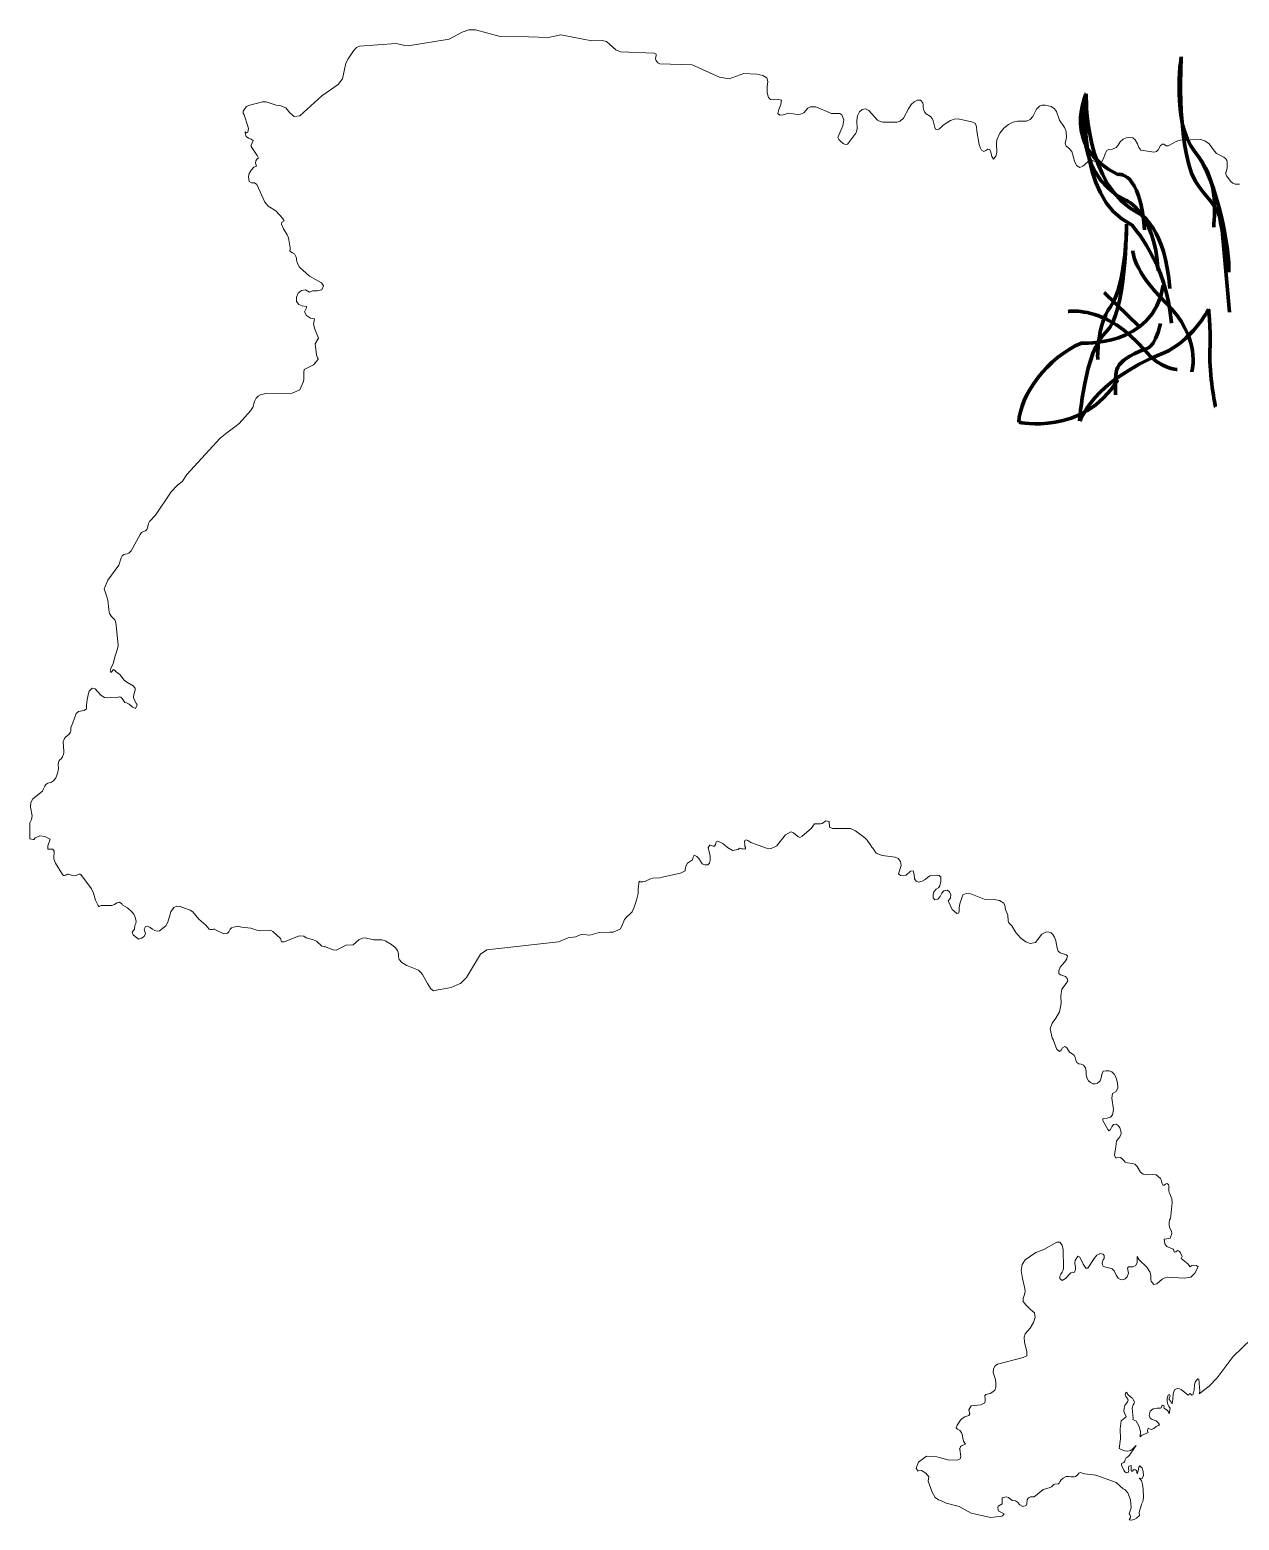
# Model space of a CAD drawing. Extents: x 53 to 3655, y -414 to 1712.
# Drawn here: x 53.5 to 328.3, y -375.1 to -36.3 of the extents above; entities that cross this region are included whole.
import ezdxf

# ---------------------------------------------------------------- set-up
doc = ezdxf.new("R2010")
doc.units = 0
doc.header["$MEASUREMENT"] = 0
for name, color, linetype in [('1-mar', 7, 'Continuous'), ('10-mar', 7, 'Continuous'), ('12-mar', 7, 'Continuous'), ('13-mar', 7, 'Continuous'), ('14-mar', 7, 'Continuous'), ('15-mar', 7, 'Continuous'), ('2-mar', 7, 'Continuous'), ('24-feb', 7, 'Continuous'), ('25-feb', 7, 'Continuous'), ('26-feb', 7, 'Continuous'), ('28-feb', 7, 'Continuous'), ('3-mar', 7, 'Continuous'), ('4-mar', 7, 'Continuous'), ('5-mar', 7, 'Continuous'), ('6-mar', 7, 'Continuous'), ('9-mar', 7, 'Continuous'), ('graphic', 7, 'Continuous')]:
    doc.layers.add(name, color=color, linetype=linetype)

msp = doc.modelspace()

# ---------------------------------------------------------------- linework, layer by layer
at = {"layer": '1-mar', "color": 140, "lineweight": 70, "true_color": 0x00b2ff}
for points, knots in [([(315.15, -42.49), (315.15, -42.49), (313.85, -65.56), (319.24, -72.07), (324.64, -78.58), (323.52, -77.84), (324.45, -81.93), (324.45, -81.93), (326.13, -100.54), (326.13, -100.54)], [0, 0, 0, 0, 1, 1, 1, 2, 2, 2, 3, 3, 3, 3]), ([(293.57, -50.86), (293.57, -50.86), (292.82, -72.07), (305.85, -78.21), (305.85, -78.21), (311.61, -81.56), (312.54, -95.14)], [0, 0, 0, 0, 1, 1, 1, 2, 2, 2, 2]), ([(289.47, -100.35), (289.47, -100.35), (298.2, -98.91), (306.78, -109.09), (310.63, -113.67), (314.22, -113.56), (314.22, -113.56)], [0, 0, 0, 0, 1, 1, 1, 2, 2, 2, 2])]:
    msp.add_open_spline(points, degree=3, knots=knots, dxfattribs=at)
at = {"layer": '10-mar', "color": 140, "lineweight": 70, "true_color": 0x00b2ff}
for points in [[(315.15, -42.49), (315.15, -42.49), (312.84, -57.53), (318.23, -64.04), (323.63, -70.56), (326.25, -87.15), (325.97, -91.44)], [(293.57, -50.86), (293.57, -50.86), (290.86, -74.54), (303.88, -80.68), (303.88, -80.68), (311.99, -89.46), (312.92, -103.04)], [(302.74, -80.55), (302.74, -80.55), (302.65, -100.97), (298.11, -104.97), (293.22, -109.26), (292.03, -125.26), (292.03, -125.26)]]:
    msp.add_open_spline(points, degree=3, knots=[0, 0, 0, 0, 1, 1, 1, 2, 2, 2, 2], dxfattribs=at)
at = {"layer": '12-mar', "color": 140, "lineweight": 70, "true_color": 0x00b2ff}
for points in [[(315.15, -42.49), (315.15, -42.49), (312.84, -57.53), (318.23, -64.04), (323.63, -70.56), (326.25, -87.15), (325.97, -91.44)], [(293.57, -50.86), (293.57, -50.86), (290.86, -74.54), (303.88, -80.68), (303.88, -80.68), (311.99, -89.46), (312.92, -103.04)], [(302.74, -80.55), (302.74, -80.55), (302.65, -100.97), (298.11, -104.97), (293.22, -109.26), (292.03, -125.26), (292.03, -125.26)]]:
    msp.add_open_spline(points, degree=3, knots=[0, 0, 0, 0, 1, 1, 1, 2, 2, 2, 2], dxfattribs=at)
at = {"layer": '13-mar', "color": 140, "lineweight": 70, "true_color": 0x00b2ff}
for points in [[(315.15, -42.49), (315.15, -42.49), (312.84, -57.53), (318.23, -64.04), (323.63, -70.56), (326.25, -87.15), (325.97, -91.44)], [(293.57, -50.86), (293.57, -50.86), (290.86, -74.54), (303.88, -80.68), (303.88, -80.68), (311.99, -89.46), (312.92, -103.04)], [(302.74, -80.55), (302.74, -80.55), (302.65, -100.97), (298.11, -104.97), (293.22, -109.26), (292.03, -125.26), (292.03, -125.26)]]:
    msp.add_open_spline(points, degree=3, knots=[0, 0, 0, 0, 1, 1, 1, 2, 2, 2, 2], dxfattribs=at)
at = {"layer": '14-mar', "color": 140, "lineweight": 70, "true_color": 0x00b2ff}
for points in [[(315.15, -42.49), (315.15, -42.49), (312.84, -57.53), (318.23, -64.04), (323.63, -70.56), (326.25, -87.15), (325.97, -91.44)], [(293.57, -50.86), (293.57, -50.86), (290.86, -74.54), (303.88, -80.68), (303.88, -80.68), (311.99, -89.46), (312.92, -103.04)], [(302.74, -80.55), (302.74, -80.55), (302.65, -100.97), (298.11, -104.97), (293.22, -109.26), (292.03, -125.26), (292.03, -125.26)]]:
    msp.add_open_spline(points, degree=3, knots=[0, 0, 0, 0, 1, 1, 1, 2, 2, 2, 2], dxfattribs=at)
at = {"layer": '15-mar', "color": 140, "lineweight": 70, "true_color": 0x00b2ff}
for points in [[(315.15, -42.49), (315.15, -42.49), (312.84, -57.53), (318.23, -64.04), (323.63, -70.56), (326.25, -87.15), (325.97, -91.44)], [(293.57, -50.86), (293.57, -50.86), (290.86, -74.54), (303.88, -80.68), (303.88, -80.68), (311.99, -89.46), (312.92, -103.04)], [(302.74, -80.55), (302.74, -80.55), (302.65, -100.97), (298.11, -104.97), (293.22, -109.26), (292.03, -125.26), (292.03, -125.26)]]:
    msp.add_open_spline(points, degree=3, knots=[0, 0, 0, 0, 1, 1, 1, 2, 2, 2, 2], dxfattribs=at)
at = {"layer": '2-mar', "color": 140, "lineweight": 70, "true_color": 0x00b2ff}
for points, knots in [([(315.15, -42.49), (315.15, -42.49), (313.85, -65.56), (319.24, -72.07), (324.64, -78.58), (323.52, -77.84), (324.45, -81.93), (324.45, -81.93), (326.13, -100.54), (326.13, -100.54)], [0, 0, 0, 0, 1, 1, 1, 2, 2, 2, 3, 3, 3, 3]), ([(293.57, -50.86), (293.57, -50.86), (292.82, -72.07), (305.85, -78.21), (305.85, -78.21), (311.61, -81.56), (312.54, -95.14)], [0, 0, 0, 0, 1, 1, 1, 2, 2, 2, 2])]:
    msp.add_open_spline(points, degree=3, knots=knots, dxfattribs=at)
msp.add_open_spline([(289.47, -100.35), (289.47, -100.35), (293.8, -99.64), (299.35, -102.77)], degree=3, dxfattribs=at)
at = {"layer": '2-mar', "color": 251, "lineweight": 70, "true_color": 0x676767}
msp.add_open_spline([(278.23, -125.53), (278.23, -125.53), (292.79, -128.82), (300.77, -115.9)], degree=3, dxfattribs=at)
at = {"layer": '24-feb', "color": 140, "lineweight": 70, "true_color": 0x00b2ff}
msp.add_open_spline([(315.15, -42.49), (315.15, -42.49), (313.85, -65.56), (319.24, -72.07), (324.64, -78.58), (323.52, -77.84), (324.45, -81.93)], degree=3, knots=[0, 0, 0, 0, 1, 1, 1, 2, 2, 2, 2], dxfattribs=at)
msp.add_open_spline([(293.57, -50.86), (293.57, -50.86), (292.82, -72.07), (305.85, -78.21)], degree=3, dxfattribs=at)
at = {"layer": '25-feb', "color": 140, "lineweight": 70, "true_color": 0x00b2ff}
for points, knots in [([(315.15, -42.49), (315.15, -42.49), (313.85, -65.56), (319.24, -72.07), (324.64, -78.58), (323.52, -77.84), (324.45, -81.93), (324.45, -81.93), (326.13, -100.54), (326.13, -100.54)], [0, 0, 0, 0, 1, 1, 1, 2, 2, 2, 3, 3, 3, 3]), ([(293.57, -50.86), (293.57, -50.86), (292.82, -72.07), (305.85, -78.21), (305.85, -78.21), (311.61, -81.56), (312.54, -95.14)], [0, 0, 0, 0, 1, 1, 1, 2, 2, 2, 2])]:
    msp.add_open_spline(points, degree=3, knots=knots, dxfattribs=at)
at = {"layer": '26-feb', "color": 140, "lineweight": 70, "true_color": 0x00b2ff}
for points, knots in [([(315.15, -42.49), (315.15, -42.49), (313.85, -65.56), (319.24, -72.07), (324.64, -78.58), (323.52, -77.84), (324.45, -81.93), (324.45, -81.93), (326.13, -100.54), (326.13, -100.54)], [0, 0, 0, 0, 1, 1, 1, 2, 2, 2, 3, 3, 3, 3]), ([(293.57, -50.86), (293.57, -50.86), (292.82, -72.07), (305.85, -78.21), (305.85, -78.21), (311.61, -81.56), (312.54, -95.14)], [0, 0, 0, 0, 1, 1, 1, 2, 2, 2, 2])]:
    msp.add_open_spline(points, degree=3, knots=knots, dxfattribs=at)
at = {"layer": '28-feb', "color": 140, "lineweight": 70, "true_color": 0x00b2ff}
for points, knots in [([(315.15, -42.49), (315.15, -42.49), (313.85, -65.56), (319.24, -72.07), (324.64, -78.58), (323.52, -77.84), (324.45, -81.93), (324.45, -81.93), (326.13, -100.54), (326.13, -100.54)], [0, 0, 0, 0, 1, 1, 1, 2, 2, 2, 3, 3, 3, 3]), ([(293.57, -50.86), (293.57, -50.86), (292.82, -72.07), (305.85, -78.21), (305.85, -78.21), (311.61, -81.56), (312.54, -95.14)], [0, 0, 0, 0, 1, 1, 1, 2, 2, 2, 2]), ([(289.47, -100.35), (289.47, -100.35), (298.2, -98.91), (306.78, -109.09), (310.63, -113.67), (314.22, -113.56), (314.22, -113.56)], [0, 0, 0, 0, 1, 1, 1, 2, 2, 2, 2])]:
    msp.add_open_spline(points, degree=3, knots=knots, dxfattribs=at)
at = {"layer": '3-mar', "color": 140, "lineweight": 70, "true_color": 0x00b2ff}
for points, knots in [([(315.15, -42.49), (315.15, -42.49), (313.85, -65.56), (319.24, -72.07), (324.64, -78.58), (323.52, -77.84), (324.45, -81.93), (324.45, -81.93), (326.13, -100.54), (326.13, -100.54)], [0, 0, 0, 0, 1, 1, 1, 2, 2, 2, 3, 3, 3, 3]), ([(293.57, -50.86), (293.57, -50.86), (292.82, -72.07), (305.85, -78.21), (305.85, -78.21), (311.61, -81.56), (312.54, -95.14)], [0, 0, 0, 0, 1, 1, 1, 2, 2, 2, 2])]:
    msp.add_open_spline(points, degree=3, knots=knots, dxfattribs=at)
at = {"layer": '3-mar', "color": 251, "lineweight": 70, "true_color": 0x676767}
msp.add_open_spline([(317.57, -114.07), (317.57, -114.07), (319.87, -106.37), (311.57, -98.3), (304.16, -91.1), (304.17, -86.58), (304.17, -86.58)], degree=3, knots=[0, 0, 0, 0, 1, 1, 1, 2, 2, 2, 2], dxfattribs=at)
at = {"layer": '3-mar', "color": 140, "lineweight": 70, "true_color": 0x00b2ff}
msp.add_open_spline([(289.47, -100.35), (289.47, -100.35), (293.8, -99.64), (299.35, -102.77)], degree=3, dxfattribs=at)
at = {"layer": '3-mar', "color": 251, "lineweight": 70, "true_color": 0x676767}
msp.add_open_spline([(278.23, -125.53), (278.23, -125.53), (292.79, -128.82), (300.77, -115.9)], degree=3, dxfattribs=at)
at = {"layer": '4-mar', "color": 140, "lineweight": 70, "true_color": 0x00b2ff}
for points, knots in [([(315.15, -42.49), (315.15, -42.49), (313.85, -65.56), (319.24, -72.07), (324.64, -78.58), (323.52, -77.84), (324.45, -81.93), (324.45, -81.93), (326.13, -100.54), (326.13, -100.54)], [0, 0, 0, 0, 1, 1, 1, 2, 2, 2, 3, 3, 3, 3]), ([(293.57, -50.86), (293.57, -50.86), (292.82, -72.07), (305.85, -78.21), (305.85, -78.21), (311.61, -81.56), (312.54, -95.14)], [0, 0, 0, 0, 1, 1, 1, 2, 2, 2, 2])]:
    msp.add_open_spline(points, degree=3, knots=knots, dxfattribs=at)
at = {"layer": '4-mar', "color": 251, "lineweight": 70, "true_color": 0x676767}
msp.add_open_spline([(317.57, -114.07), (317.57, -114.07), (319.87, -106.37), (311.57, -98.3), (304.16, -91.1), (304.17, -86.58), (304.17, -86.58)], degree=3, knots=[0, 0, 0, 0, 1, 1, 1, 2, 2, 2, 2], dxfattribs=at)
at = {"layer": '4-mar', "color": 140, "lineweight": 70, "true_color": 0x00b2ff}
msp.add_open_spline([(289.47, -100.35), (289.47, -100.35), (293.8, -99.64), (299.35, -102.77)], degree=3, dxfattribs=at)
at = {"layer": '4-mar', "color": 251, "lineweight": 70, "true_color": 0x676767}
msp.add_open_spline([(278.23, -125.53), (278.23, -125.53), (292.79, -128.82), (300.77, -115.9)], degree=3, dxfattribs=at)
at = {"layer": '5-mar', "color": 251, "lineweight": 70, "true_color": 0x676767}
msp.add_lwpolyline([(305.64, -103.82), (297.63, -96.09)], dxfattribs=at)
at = {"layer": '5-mar', "color": 140, "lineweight": 70, "true_color": 0x00b2ff}
for points in [[(315.15, -42.49), (315.15, -42.49), (312.84, -57.53), (318.23, -64.04), (323.63, -70.56), (322.81, -76.92), (322.53, -81.21)], [(293.57, -50.86), (293.57, -50.86), (287.76, -63.06), (300.78, -69.2), (300.78, -69.2), (305.86, -68.2), (306.79, -81.79)]]:
    msp.add_open_spline(points, degree=3, knots=[0, 0, 0, 0, 1, 1, 1, 2, 2, 2, 2], dxfattribs=at)
at = {"layer": '5-mar', "color": 251, "lineweight": 70, "true_color": 0x676767}
for points in [[(278.23, -125.53), (278.44, -119.44), (284.84, -110.78), (292.48, -107.54), (292.48, -107.54), (308.79, -108.68), (311.08, -94.38)], [(292.2, -125.28), (292.2, -125.28), (294.8, -116.35), (311.08, -109.83), (317.45, -107.28), (321.38, -99.81), (321.38, -99.81)]]:
    msp.add_open_spline(points, degree=3, knots=[0, 0, 0, 0, 1, 1, 1, 2, 2, 2, 2], dxfattribs=at)
at = {"layer": '6-mar', "color": 140, "lineweight": 70, "true_color": 0x00b2ff}
for points in [[(315.15, -42.49), (315.15, -42.49), (312.84, -57.53), (318.23, -64.04), (323.63, -70.56), (326.25, -87.15), (325.97, -91.44)], [(293.57, -50.86), (293.57, -50.86), (289.56, -68.96), (302.58, -75.1), (302.58, -75.1), (309.02, -77.54), (309.95, -91.12)], [(302.74, -80.55), (302.74, -80.55), (302.66, -94.42), (299.06, -99.29), (295.85, -103.61), (296.17, -111.3), (296.17, -111.3)]]:
    msp.add_open_spline(points, degree=3, knots=[0, 0, 0, 0, 1, 1, 1, 2, 2, 2, 2], dxfattribs=at)
at = {"layer": '6-mar', "color": 251, "lineweight": 70, "true_color": 0x676767}
for points in [[(322.92, -122.03), (322.92, -122.03), (321.48, -114.5), (321.64, -109.86), (321.88, -103), (321.38, -99.81), (321.38, -99.81)], [(300.18, -119.31), (300.4, -113.22), (299.27, -112.14), (306.91, -108.9), (306.91, -108.9), (309.15, -109.06), (310.43, -103.13)]]:
    msp.add_open_spline(points, degree=3, knots=[0, 0, 0, 0, 1, 1, 1, 2, 2, 2, 2], dxfattribs=at)
at = {"layer": '9-mar', "color": 140, "lineweight": 70, "true_color": 0x00b2ff}
for points in [[(315.15, -42.49), (315.15, -42.49), (312.84, -57.53), (318.23, -64.04), (323.63, -70.56), (326.25, -87.15), (325.97, -91.44)], [(293.57, -50.86), (293.57, -50.86), (290.86, -74.54), (303.88, -80.68), (303.88, -80.68), (311.99, -89.46), (312.92, -103.04)], [(302.74, -80.55), (302.74, -80.55), (302.65, -100.97), (298.11, -104.97), (293.22, -109.26), (292.03, -125.26), (292.03, -125.26)]]:
    msp.add_open_spline(points, degree=3, knots=[0, 0, 0, 0, 1, 1, 1, 2, 2, 2, 2], dxfattribs=at)
at = {"layer": 'graphic', "color": 1, "lineweight": 18, "true_color": 0xf90303}
msp.add_lwpolyline([(331.07, -333.95), (326.99, -337.89), (323.34, -342.79), (321.47, -344.68), (319.26, -346.4), (319.35, -345.77), (319.16, -343.09), (318.9, -342.99), (318.59, -343.31), (318.34, -343.76), (318.18, -344.32), (318.06, -345.58), (318.01, -345.9), (317.88, -346.21), (317.87, -346.46), (317.81, -346.63), (317.54, -346.69), (317.46, -346.6), (317.27, -346.42), (317.07, -346.34), (316.98, -346.54), (316.7, -346.7), (315.15, -345.45), (314.36, -345.1), (313.62, -345.48), (313.35, -346.43), (313.28, -347.6), (313.1, -348.67), (312.77, -348.12), (312.42, -347.7), (312.42, -347.35), (312.64, -346.84), (312.51, -346.57), (312.22, -346.68), (311.97, -347.35), (311.93, -348.15), (312.09, -348.79), (312.35, -349.29), (312.65, -349.65), (312.42, -350.95), (312.26, -350.49), (312, -350.17), (311.29, -349.65), (311.2, -349.46), (311.24, -349.25), (311.22, -349.07), (310.94, -349), (310.74, -349.1), (310.64, -349.33), (310.57, -349.55), (310.48, -349.65), (309.71, -349.67), (308.81, -349.83), (308.1, -350.31), (307.88, -351.27), (308.13, -351.9), (308.57, -352.21), (309.45, -352.54), (309.96, -353.05), (310.18, -353.41), (310.02, -353.57), (309.44, -353.81), (308.91, -354.27), (308.34, -354.54), (307.66, -354.22), (307.56, -354.53), (307.49, -354.63), (307.51, -354.78), (307.66, -355.17), (307.16, -355.44), (306.23, -355.77), (305.82, -356.17), (305.87, -354.92), (305.5, -353.65), (304.88, -352.65), (304.13, -352.25), (304.22, -351.9), (304.01, -349.65), (304.23, -348.88), (304.45, -348.51), (304.5, -348.23), (304.24, -347.7), (304.05, -347.42), (303.96, -347.33), (303.84, -347.26), (303.15, -346.68), (302.96, -346.46), (302.81, -346.04), (302.65, -346.09), (302.5, -346.32), (302.43, -346.69), (302.53, -347.02), (303, -347.64), (303.11, -347.86), (302.98, -348.24), (302.37, -349.08), (302.18, -349.65), (302.14, -350.37), (302.23, -350.75), (302.4, -351.08), (302.63, -351.63), (301.49, -352.51), (301.29, -354.37), (301.36, -356.64), (301.04, -358.79), (301.88, -359.21), (302.35, -359.38), (302.99, -359.44), (303.6, -359.31), (304.08, -358.98), (304.94, -358.11), (304.52, -358.64), (303.43, -360.36), (302.99, -360.73), (302.65, -360.93), (302.44, -361.38), (302.27, -361.82), (302.08, -362.03), (301.56, -362.2), (301.57, -362.62), (302.08, -363.75), (302.37, -364.1), (302.74, -364.34), (303.11, -364.29), (303.23, -363.87), (303.17, -363.29), (303.24, -362.81), (303.79, -362.67), (303.79, -363.77), (303.88, -363.98), (304.09, -363.95), (304.26, -363.79), (304.24, -363.61), (304.52, -363.7), (304.78, -363.64), (304.99, -363.82), (305.14, -364.61), (305.36, -363.89), (305.52, -363.1), (305.78, -362.74), (306.28, -363.32), (306.52, -364.09), (306.56, -365), (306.29, -365.65), (305.62, -365.58), (306.09, -366.11), (306.37, -366.99), (306.49, -368.02), (306.57, -370.04), (306.53, -370.45), (306.41, -370.85), (306.13, -371.5), (306.07, -371.89), (305.69, -373.02), (305.62, -373.51), (305.66, -373.91), (305.69, -373.98), (305.64, -374.02), (304.99, -374.66), (304.45, -374.97), (303.86, -375.12), (303.34, -375.01), (303.52, -374.67), (303.59, -374.32), (303.54, -373.98), (303.35, -373.68), (303.78, -372.32), (303.61, -370.49), (303.05, -368.87), (302.32, -368.18), (301.93, -367.96), (300.38, -366.56), (295.76, -364.88), (293.21, -364.62), (292.88, -364.52), (292.52, -364.33), (292.16, -364.25), (291.85, -364.46), (291.66, -364.71), (291.4, -364.95), (291.11, -365.16), (290.82, -365.27), (290.12, -365.28), (289.58, -365.18), (289.04, -365.2), (288.32, -365.59), (287.82, -366.03), (287.54, -366.37), (287.42, -366.71), (287.25, -366.84), (286.45, -366.9), (286.17, -367.03), (285.7, -367.53), (285.12, -367.78), (283.77, -368.18), (282.06, -369.59), (281.62, -369.82), (280.88, -369.84), (280.59, -369.93), (280.35, -370.11), (280.15, -370.51), (280.05, -371.42), (279.9, -371.75), (279.13, -372.03), (278.48, -371.64), (277.93, -371.05), (277.51, -370.76), (276.75, -370.62), (275.88, -369.99), (275.36, -369.82), (274.48, -370.04), (274.44, -370.71), (274.49, -371.42), (273.54, -371.9), (273.48, -372.26), (273.58, -372.69), (273.73, -373.04), (273.97, -373.25), (274.91, -373.68), (274.54, -374.11), (274.11, -374.3), (273.07, -374.33), (271.84, -374.49), (267.42, -373.5), (264.67, -372.04), (261.71, -371.28), (260.55, -370.61), (259.99, -370.46), (259.22, -369.96), (258.58, -368.79), (257.6, -366.24), (257.77, -365.29), (257.12, -364.41), (256.15, -363.86), (255.4, -363.94), (255.33, -363.95), (254.88, -363.4), (254.95, -363.06), (255.18, -362.47), (255.47, -361.91), (255.47, -361.9), (257.24, -360.57), (257.24, -360.57), (259.61, -360.75), (262.1, -361.41), (264.23, -361.5), (264.93, -361.17), (265.07, -360.61), (264.86, -359), (264.79, -358.91), (264.8, -358.81), (264.98, -358.46), (265.01, -358.4), (265.21, -358.22), (266.09, -357.81), (265.63, -357.17), (265.48, -356.51), (265.42, -355.85), (265.24, -355.18), (264.81, -354.74), (264.29, -354.44), (264, -354.1), (264.23, -353.55), (265, -352.4), (265.37, -352), (265.94, -351.62), (266.9, -351.31), (267.11, -350.93), (266.97, -350.41), (266.87, -350.04), (267.41, -349.15), (269.63, -348.93), (270.5, -348.42), (270.61, -347.96), (270.57, -347.47), (270.48, -347.04), (270.5, -346.77), (270.75, -346.55), (271.71, -346.33), (272.35, -345.97), (272.77, -345.55), (273, -344.93), (273.04, -343.98), (272.91, -343.18), (272.44, -341.52), (272.47, -340.73), (272.84, -340.03), (273.41, -339.65), (279.2, -338.12), (280.03, -337.73), (280.1, -336.79), (279.51, -334.7), (279.43, -333.53), (279.68, -332.77), (280.83, -331.47), (281.58, -330.19), (281.97, -329.05), (281.79, -328.01), (280.93, -327.2), (279.83, -326.15), (279.82, -326.15), (279.25, -325.39), (279.23, -324.73), (279.47, -324.04), (279.66, -323.18), (279.63, -322.42), (279.05, -320.15), (278.78, -318.38), (278.99, -317.03), (279.66, -315.97), (282.14, -314.3), (283.32, -313.85), (283.95, -313.61), (286.87, -311.95), (287.54, -311.95), (287.58, -311.95), (288.11, -312.63), (288.33, -313.67), (288.36, -317.75), (288.29, -318.31), (288.08, -318.78), (287.78, -319.23), (287.55, -319.69), (287.56, -320.19), (288.13, -320.67), (288.86, -320.22), (290.07, -318.88), (290.47, -318.73), (290.7, -318.81), (290.87, -318.73), (291.09, -318.12), (291.11, -317.68), (290.96, -316.71), (291.06, -316.12), (291.65, -315.14), (292.11, -315.3), (292.89, -316.96), (293.49, -317.84), (293.9, -317.83), (295.35, -315.6), (295.97, -314.91), (296.63, -314.54), (296.66, -314.53), (297.43, -314.66), (297.61, -314.95), (297.67, -315.27), (297.61, -315.6), (297.43, -315.93), (297.24, -316.32), (297.18, -316.69), (297.24, -317.06), (297.43, -317.4), (297.93, -317.61), (298.98, -317.81), (299.44, -317.98), (299.91, -318.41), (300.37, -319.46), (300.82, -320.07), (301.34, -320.39), (301.9, -320.45), (302.45, -320.24), (302.89, -319.78), (303.14, -319), (302.98, -317.82), (303.19, -317.52), (304.13, -317.5), (304.8, -317.24), (305.16, -316.53), (305.17, -315.18), (305.6, -315.92), (307.35, -317.59), (308.04, -318.69), (308.19, -319.09), (308.25, -319.53), (308.23, -320.46), (308.3, -320.79), (308.96, -321.52), (309.61, -321.43), (310.84, -320.33), (311.43, -320), (311.96, -319.88), (315.9, -320.1), (317.36, -319.85), (318.22, -319), (319.03, -317.51), (318.59, -317.23), (318.05, -317.13), (317.55, -317.22), (317.22, -317.51), (316.66, -316.84), (315.13, -315.62), (315.39, -315.2), (314.98, -314.36), (314.76, -314.07), (314.5, -313.86), (314.31, -313.85), (313.9, -314.12), (313.69, -314.19), (313.57, -314.09), (313.41, -313.62), (313.34, -313.5), (311.88, -312.88), (311.41, -312.3), (311.31, -311.23), (311.88, -311.17), (312.61, -311.02), (312.99, -309.98), (312.92, -309.52), (312.51, -308.53), (312.38, -308.04), (312.4, -307.4), (312.52, -306.94), (312.68, -306.51), (312.82, -305.94), (313.09, -302.93), (313.04, -302.04), (312.89, -301.67), (312.53, -300.97), (312.4, -300.61), (312.36, -300.17), (312.36, -299.13), (312.28, -298.81), (311.92, -298.6), (311.6, -298.75), (311.3, -298.96), (311, -298.93), (310.84, -298.66), (310.58, -297.79), (310.42, -297.45), (309.47, -296.65), (308.53, -296.53), (307.55, -296.63), (306.5, -296.46), (305.89, -296.02), (305.12, -294.74), (304.58, -294.2), (304.07, -294.01), (302.98, -293.92), (302.44, -293.72), (302.16, -293.47), (301.64, -292.87), (301.33, -292.7), (300.49, -292.78), (300.3, -292.74), (300.01, -292.2), (300.05, -291.56), (300.08, -291.45), (300.22, -290.8), (300.47, -288.99), (300.83, -288.45), (301.23, -287.99), (301.48, -287.33), (301.45, -286.59), (301.21, -285.93), (300.83, -285.41), (300.39, -285.1), (299.77, -285.16), (299.38, -285.72), (299.09, -286.34), (298.73, -286.64), (298.44, -286.34), (297.43, -284.43), (297.36, -284.27), (297.33, -284.12), (297.35, -283.97), (297.43, -283.83), (298.35, -283.74), (299.07, -283.53), (299.55, -282.95), (299.74, -281.75), (299.41, -279.19), (299.53, -278.13), (300.35, -277.7), (300.73, -276.85), (300.7, -275.72), (300.39, -274.58), (299.94, -273.74), (299.39, -273.24), (298.76, -273.01), (298.1, -272.96), (297.43, -273.04), (297.09, -273.8), (296.94, -274.55), (296.71, -275.23), (296.13, -275.79), (295.59, -275.96), (295.06, -275.9), (294.56, -275.66), (294.11, -275.26), (293.78, -274.7), (293.67, -274.51), (293.56, -273.81), (293.55, -273.11), (293.38, -272.33), (292.95, -271.69), (292.43, -271.46), (291.91, -271.35), (291.45, -271.08), (291.18, -270.56), (291.03, -269.97), (290.81, -269.45), (289.79, -268.77), (289.19, -267.74), (288.71, -267.48), (288.16, -267.73), (287.85, -268.26), (287.51, -268.55), (286.9, -268.08), (286.63, -267.56), (286.11, -266.08), (286.02, -265.89), (285.8, -265.45), (285.8, -265.44), (285.8, -265.44), (285.79, -265.44), (285.36, -263.46), (285.8, -262.17), (286.65, -261.03), (287.51, -259.53), (287.85, -257.67), (287.82, -255.93), (288, -254.39), (288.99, -253.12), (289.38, -252.49), (289.26, -251.96), (288.83, -251.56), (287.69, -251.15), (287.37, -250.82), (287.36, -250.28), (287.66, -249.42), (288.07, -248.86), (288.68, -248.2), (289.19, -247.49), (289.3, -246.82), (288.97, -246.58), (287.66, -246.18), (287.19, -245.81), (286.93, -245.09), (286.64, -243.39), (286.38, -242.62), (285.99, -241.99), (285.58, -241.6), (285.12, -241.42), (284.54, -241.39), (283.49, -241.91), (282.03, -243.83), (280.83, -244.06), (279.81, -243.64), (279.34, -243.28), (278.63, -242.73), (277.56, -241.56), (276.88, -240.39), (276.67, -240.02), (276.12, -239.5), (275.9, -239.18), (275.84, -238.88), (275.74, -237.58), (275.21, -236.29), (275.13, -235.95), (275.1, -235.61), (275.02, -235.25), (274.8, -234.86), (273.87, -234.23), (272.67, -234.02), (270.36, -233.99), (267.31, -232.71), (266.24, -232.66), (265.5, -233), (264.9, -234.81), (264.85, -235), (264.67, -235.85), (264.65, -236.7), (264.53, -237.16), (264.18, -237.19), (263.51, -236.71), (263.12, -236.3), (262.17, -234.34), (262.72, -233.72), (262.77, -232.96), (262.45, -232.29), (261.92, -231.93), (261.16, -232.03), (260.73, -232.63), (260.38, -233.38), (259.87, -233.97), (259.17, -234.1), (258.8, -233.69), (258.74, -232.99), (258.96, -232.3), (259.48, -231.69), (259.95, -231.37), (260.32, -230.92), (260.55, -229.89), (260.48, -228.94), (260.14, -228.54), (259.57, -228.47), (258.04, -228.65), (257.47, -229.02), (256.95, -229.47), (256.24, -229.89), (255.46, -230.06), (254.9, -229.88), (254.55, -229.32), (254.43, -228.36), (254.19, -227.53), (253.64, -227.62), (252.61, -228.49), (252.1, -228.64), (251.36, -228.6), (250.87, -228.23), (251.52, -226.27), (251.34, -225.38), (250.8, -224.74), (250.12, -224.41), (248.36, -224.19), (247.17, -224.04), (245.82, -223.51), (245.09, -222.36), (244.83, -222.13), (244.45, -221.56), (243.77, -220.54), (243.27, -220), (241.13, -218.41), (240.02, -217.88), (235.88, -217.92), (235.21, -217.59), (235.14, -216.27), (234.41, -216.18), (233.55, -216.76), (233.16, -216.86), (231.78, -216.86), (231.02, -217.91), (229.01, -219.63), (228.45, -219.91), (228, -219.73), (227.06, -218.84), (226.42, -218.68), (225.22, -219.3), (223.42, -221.57), (223.24, -221.8), (221.98, -222.45), (220.89, -222.39), (217.34, -221.04), (216.65, -220.6), (216.3, -220.5), (215.93, -220.63), (215.9, -220.99), (215.99, -221.42), (215.98, -221.75), (216, -221.95), (216.11, -222.22), (216.15, -222.47), (215.98, -222.6), (215.57, -222.51), (215.21, -222.55), (214.98, -222.41), (214.74, -222.37), (214.43, -222.7), (213.17, -222.92), (212.03, -222.22), (210.94, -221.28), (209.84, -220.8), (209.48, -220.92), (209.36, -221.23), (209.27, -221.6), (208.98, -221.9), (208.75, -221.89), (208.2, -221.67), (208.02, -221.69), (207.67, -222.18), (207.69, -222.62), (207.89, -223.23), (208.06, -224.19), (208.09, -225.13), (207.94, -225.78), (207.56, -226.12), (206.91, -226.17), (206.29, -225.89), (205.88, -225.35), (205.53, -224.74), (205.08, -224.23), (204.42, -223.97), (204.23, -224.4), (204.07, -225.04), (202.97, -225.74), (202.61, -226.33), (202.39, -227.12), (202.37, -227.53), (201.36, -228.01), (197.17, -228.95), (196.62, -229.09), (195.05, -229.16), (194.49, -229.31), (193.38, -229.86), (192.82, -230.04), (192.2, -229.98), (191.93, -229.87), (191.69, -231.51), (191.73, -232.64), (191.38, -234.22), (190.84, -235.76), (190.33, -236.82), (189.93, -237.29), (189.06, -238.03), (188.65, -238.56), (187.92, -240.25), (187.6, -240.75), (186.03, -241.48), (185.26, -241.49), (182.83, -241.51), (180.72, -242.15), (179.13, -241.99), (178.57, -242.1), (177.57, -242.54), (175.82, -242.76), (173.64, -243.65), (157.34, -245.44), (155.92, -246.43), (152.7, -251.78), (151.31, -253.13), (151.31, -253.13), (151.3, -253.14), (149.23, -254.04), (146.74, -254.49), (146.29, -254.57), (145.22, -254.76), (144.59, -254.33), (143.82, -253.13), (142.7, -251.1), (142.28, -250.53), (141.8, -250.1), (139.12, -249.03), (138, -248.33), (137.41, -247.65), (137.26, -247.04), (137.23, -246.39), (137, -245.61), (136.49, -244.96), (135.65, -244.28), (134.37, -243.52), (134.09, -243.36), (133.45, -243.2), (131.57, -243.23), (129.67, -242.77), (129.03, -242.79), (128.27, -243.2), (126.97, -244.33), (125.34, -244.39), (123.12, -245.52), (122.4, -245.49), (120.43, -244.73), (120.39, -244.77), (119.8, -244.65), (118.59, -243.49), (117.94, -243.18), (116.28, -242.73), (115.74, -242.34), (114.69, -242.28), (111.35, -243.66), (110.64, -243.67), (110.41, -242.91), (108.69, -241.31), (108.14, -241.03), (105.84, -241.15), (105.06, -241.04), (103.7, -240.58), (101.56, -240.33), (100.95, -240.13), (99.7, -240.35), (99.33, -240.46), (98.97, -240.76), (98.82, -241.09), (98.66, -241.38), (98.46, -241.61), (98.36, -241.69), (98.23, -241.79), (97.54, -241.83), (95.39, -240.75), (95.34, -240.74), (95.29, -240.73), (95.25, -240.74), (95.2, -240.75), (94.93, -240.85), (94.69, -240.88), (94.44, -240.85), (94.2, -240.75), (93.45, -239.87), (91.87, -238.51), (90.5, -236.87), (89.93, -236.45), (87.61, -235.65), (86.86, -235.54), (86.18, -235.86), (85.53, -236.87), (84.79, -239.19), (84.34, -240.04), (82.92, -241.17), (82.39, -241.25), (81.85, -241.09), (81.33, -240.76), (80.82, -240.41), (80.23, -240.13), (79.72, -240.17), (79.45, -240.76), (79.73, -241.76), (79.45, -242.44), (78.85, -242.84), (78.18, -243.05), (76.96, -242.06), (76.68, -241.46), (77.25, -240.75), (77.31, -239.97), (77.53, -239.52), (77.65, -239), (77.42, -238.06), (77.07, -237.38), (76.63, -236.81), (75.65, -235.89), (74.46, -235.22), (74.34, -234.98), (73.8, -234.63), (73.23, -234.79), (72.67, -235.15), (72.06, -235.36), (69.67, -235.36), (69.23, -235.6), (69.14, -235.59), (68.97, -235.39), (68.4, -234.21), (67.93, -232.63), (67.49, -231.6), (65.03, -228.35), (64.89, -228.28), (64.76, -228.25), (64.61, -228.27), (63.97, -228.59), (63.46, -228.64), (62.93, -228.53), (62.28, -228.26), (62.14, -228.24), (62.01, -228.26), (61.87, -228.32), (61.61, -228.53), (61.35, -228.6), (61.11, -228.54), (60.9, -228.32), (59.27, -225.8), (58.91, -224.78), (58.88, -224.09), (58.96, -223.52), (58.96, -223.03), (58.71, -222.61), (58.48, -222.57), (57.57, -222.62), (57.57, -221.82), (58.07, -220.31), (56.88, -219.72), (55.75, -219.58), (54.66, -220.01), (54.33, -220.37), (54.3, -220.37), (54.24, -220.38), (53.45, -220.25), (53.48, -216.64), (53.85, -215.82), (53.97, -215.04), (53.58, -213.01), (53.65, -211.99), (54.14, -211.17), (56.31, -209.41), (56.52, -209.05), (56.87, -208.24), (57.12, -207.89), (57.52, -207.61), (58.41, -207.33), (58.81, -207.07), (59.34, -206.36), (59.75, -205.42), (59.96, -204.35), (59.92, -203.27), (60.02, -202.6), (60.28, -202.27), (60.59, -202.02), (60.88, -201.6), (61.11, -201.03), (61.18, -200.68), (61.11, -198.98), (61.05, -198.56), (61.07, -198.17), (61.29, -197.55), (61.35, -197.46), (61.6, -197.1), (62.4, -196.43), (62.71, -195.97), (62.78, -195.67), (62.78, -195.01), (62.82, -194.77), (63.23, -193.87), (63.95, -191.75), (64.53, -191.29), (65.81, -191.1), (66.32, -190.66), (66.31, -189.8), (66.46, -188.64), (66.7, -187.48), (66.96, -186.64), (67.66, -185.97), (68.32, -186.17), (69.57, -187.55), (70.39, -188.11), (71.1, -188.2), (71.81, -188.13), (73.01, -188.22), (73.76, -187.99), (74.12, -188.04), (74.46, -188.36), (75.07, -189.22), (75.44, -189.34), (76.03, -189.65), (76.77, -190.31), (77.44, -190.6), (77.83, -189.79), (77.76, -189.63), (77.72, -189.52), (77.18, -188.59), (77.04, -188.12), (77.08, -187.43), (77.38, -186.44), (77.38, -186.01), (76.98, -185.49), (75.49, -184.66), (74.88, -184.2), (73.9, -182.92), (72.83, -182.16), (72.95, -182.13), (72.99, -182.11), (72.47, -181.74), (72.03, -182.29), (71.88, -182.4), (71.68, -182.13), (71.86, -181.51), (72.38, -180.41), (72.85, -178.61), (73.41, -177.06), (73.54, -176.32), (73.09, -171.65), (72.94, -170.84), (72.75, -170.45), (72.04, -169.69), (71.6, -169.01), (71.51, -168.72), (71.39, -168.14), (71.18, -165.97), (70.96, -165.22), (70.32, -163.4), (71.15, -161.42), (73.67, -158.02), (74.24, -156.39), (74.48, -155.94), (74.85, -155.62), (75.56, -155.48), (75.93, -155.32), (76.49, -154.76), (78.53, -151.04), (78.86, -150.64), (79.15, -150.45), (79.73, -150.23), (80.02, -149.94), (80.18, -149.57), (80.45, -148.54), (80.62, -148.11), (82.01, -146.68), (85.61, -141.39), (86.93, -139.92), (88.15, -138.97), (89.15, -137.42), (96.73, -129.16), (98.23, -127.99), (100.04, -126.6), (100.05, -126.6), (100.05, -126.6), (100.05, -126.6), (101.01, -125.82), (103.63, -122.97), (104.09, -122.3), (104.11, -122.22), (104.53, -120.84), (104.9, -120.08), (105.34, -119.63), (105.92, -119.34), (107.06, -118.98), (113.08, -118.9), (114.83, -118.17), (115.55, -116.46), (115.7, -115.9), (115.76, -115.22), (115.71, -114.21), (115.8, -113.59), (117.94, -112.46), (118.57, -111.79), (118.98, -111.19), (119.02, -111.08), (118.85, -110.93), (118.61, -110.24), (118.28, -107.75), (119.05, -106.42), (119.04, -106.4), (118.2, -104.36), (117.94, -103.26), (118.14, -102.07), (117.25, -101.85), (116.34, -101.28), (115.87, -100.48), (116.31, -99.56), (116.31, -99.23), (115.38, -99.12), (114.59, -98.75), (114.1, -98.08), (114.04, -97.08), (114.45, -96.18), (115.21, -95.6), (116.13, -95.47), (117.01, -95.97), (117.68, -95.67), (118.78, -95.66), (119.79, -95.45), (120.2, -94.53), (119.77, -93.88), (117.01, -92.34), (114.76, -90.26), (114.26, -89.44), (114.08, -88.74), (114.05, -88.27), (113.95, -87.84), (113.59, -87.28), (113.18, -87), (112.76, -86.83), (112.52, -86.61), (112.66, -86.2), (112.66, -85.87), (112.27, -83.66), (111.98, -82.95), (111.11, -81.6), (110.62, -80.55), (110.74, -80.06), (111.29, -79.78), (110.92, -79.13), (109.34, -77.52), (107.65, -76.45), (106.9, -75.53), (105.06, -71.49), (104.5, -71.12), (103.86, -71.11), (103.33, -70.84), (103.12, -69.71), (103.3, -69), (103.75, -68.22), (104.34, -67.59), (104.95, -67.36), (104.74, -66.64), (104.79, -66.09), (105.02, -65.72), (105.41, -65.54), (105.14, -64.9), (103.78, -62.9), (103.73, -62.57), (104.25, -61.5), (103.78, -61.18), (103.18, -60.96), (102.66, -60.59), (102.43, -59.85), (102.37, -59.52), (102.68, -59.75), (102.97, -59.6), (103.12, -58.78), (103.04, -58.26), (102.14, -55.7), (101.94, -55.27), (101.98, -54.84), (102.38, -54.14), (102.72, -53.78), (103.13, -53.55), (106.36, -52.71), (107.14, -52.73), (109.48, -53.44), (110.31, -53.51), (111.62, -54.04), (112.55, -55.18), (113.5, -56.07), (114.83, -55.86), (119.79, -51.37), (123.55, -48.78), (124.49, -47.46), (125.28, -43.96), (125.79, -42.91), (127, -41.11), (127.72, -40.36), (128.42, -40.09), (136.69, -39.44), (138.72, -39.94), (139.41, -39.97), (148.74, -38.45), (151.73, -36.88), (153.23, -36.38), (154.74, -36.34), (160.34, -37.86), (166.83, -37.97), (171.34, -38.05), (174.15, -37.48), (181.23, -38.83), (183.53, -38.76), (184.53, -38.98), (186.68, -40.91), (187.67, -41.35), (195.39, -41.67), (195.79, -41.88), (195.8, -42.26), (195.7, -42.75), (195.77, -43.27), (196.18, -43.84), (196.65, -44.09), (203.96, -44.32), (210.23, -47.11), (212.43, -47.48), (215.77, -46.3), (218.71, -46.41), (220.07, -46.71), (220.96, -47.23), (221.17, -48.07), (221.08, -49.21), (221.07, -50.64), (221.33, -51.7), (221.82, -52.16), (222.48, -52.24), (223.29, -52.13), (224.27, -52.37), (224.17, -53.3), (223.68, -54.45), (223.49, -55.35), (223.94, -55.78), (224.66, -55.7), (225.98, -55.27), (227.95, -55.6), (228.64, -55.55), (229.37, -55.19), (230.29, -54.17), (230.9, -53.84), (232.07, -53.87), (232.07, -53.87), (235.66, -55.33), (237.53, -55.38), (238.05, -55.68), (238.47, -56.8), (238.21, -58.14), (237.11, -60.83), (237.18, -60.97), (237.31, -61.26), (237.76, -61.75), (238.3, -62.18), (238.77, -62.38), (239.3, -62.3), (239.64, -61.97), (241.2, -59.86), (241.37, -59.52), (241.52, -58.81), (241.49, -58.23), (241.41, -57.66), (241.39, -56.98), (241.6, -55.9), (242.04, -55), (242.66, -54.42), (243.42, -54.29), (244.13, -54.68), (246.14, -56.87), (246.76, -57.2), (247.37, -57.36), (250.61, -57.37), (251.25, -57.14), (252.05, -56.41), (253.13, -54.34), (253.78, -53.34), (254.49, -52.69), (255.23, -52.33), (255.91, -52.37), (256.4, -52.94), (256.52, -53.47), (256.51, -53.93), (256.54, -54.41), (256.82, -55.01), (257.21, -55.41), (258.17, -56.02), (258.58, -56.47), (258.8, -57.03), (259.16, -58.51), (259.34, -58.93), (259.78, -59.1), (260.2, -58.88), (261.06, -58.04), (262.71, -56.92), (263.57, -56.62), (264.47, -56.6), (267.45, -57.24), (268.31, -57.59), (268.6, -58.32), (268.69, -59.4), (269.21, -62.39), (269.42, -63.13), (269.74, -63.7), (270.29, -63.97), (270.77, -63.75), (271.21, -63.46), (271.63, -63.51), (271.87, -64.16), (272.11, -65.16), (272.46, -65.71), (273.05, -65.03), (273.21, -64.24), (273.14, -62.21), (273.24, -61.32), (273.89, -59.85), (274.82, -58.71), (275.88, -57.87), (276.93, -57.3), (277.91, -57.09), (279.95, -57.07), (280.83, -56.74), (281.46, -56.05), (282.25, -54.36), (282.91, -53.71), (283.56, -53.47), (284.24, -53.44), (285.58, -53.77), (286.38, -54.27), (286.79, -54.93), (287.49, -56.87), (288.6, -58.55), (288.98, -59.43), (289.11, -60.83), (288.8, -62.21), (289.02, -62.81), (289.58, -63.22), (290.26, -64.02), (290.63, -65.05), (290.91, -66.21), (291.32, -67.17), (292.09, -67.61), (292.77, -67.37), (293.19, -67), (294.07, -66.22), (294.83, -65.98), (296.28, -66.58), (296.94, -66.57), (297.43, -65.71), (297.92, -64.41), (298.25, -63.78), (298.69, -63.55), (299.56, -63.45), (300.33, -63.13), (300.83, -62.54), (301.3, -61.83), (301.98, -61.21), (302.64, -60.93), (303.4, -60.81), (304.13, -60.92), (304.7, -61.32), (305.25, -62.28), (305.54, -63.09), (305.96, -63.67), (308.98, -64.18), (309.57, -64.02), (309.91, -63.65), (310.47, -62.62), (310.89, -62.32), (311.23, -62.36), (311.76, -62.72), (312.18, -62.69), (314.19, -61.63), (314.95, -61.4), (319.6, -61.28), (320.55, -61.54), (321.48, -62.23), (322.73, -63.94), (323.19, -64.44), (324.87, -65.26), (325.3, -65.66), (325.5, -66.03), (325.59, -66.38), (325.63, -66.8), (325.62, -67.35), (325.56, -67.77), (325.29, -68.88), (325.19, -68.93), (325.44, -69.5), (326.46, -70.81), (326.9, -71.21), (327.41, -71.41), (328.4, -71.41)], dxfattribs=at)

doc.saveas('drawing.dxf')
